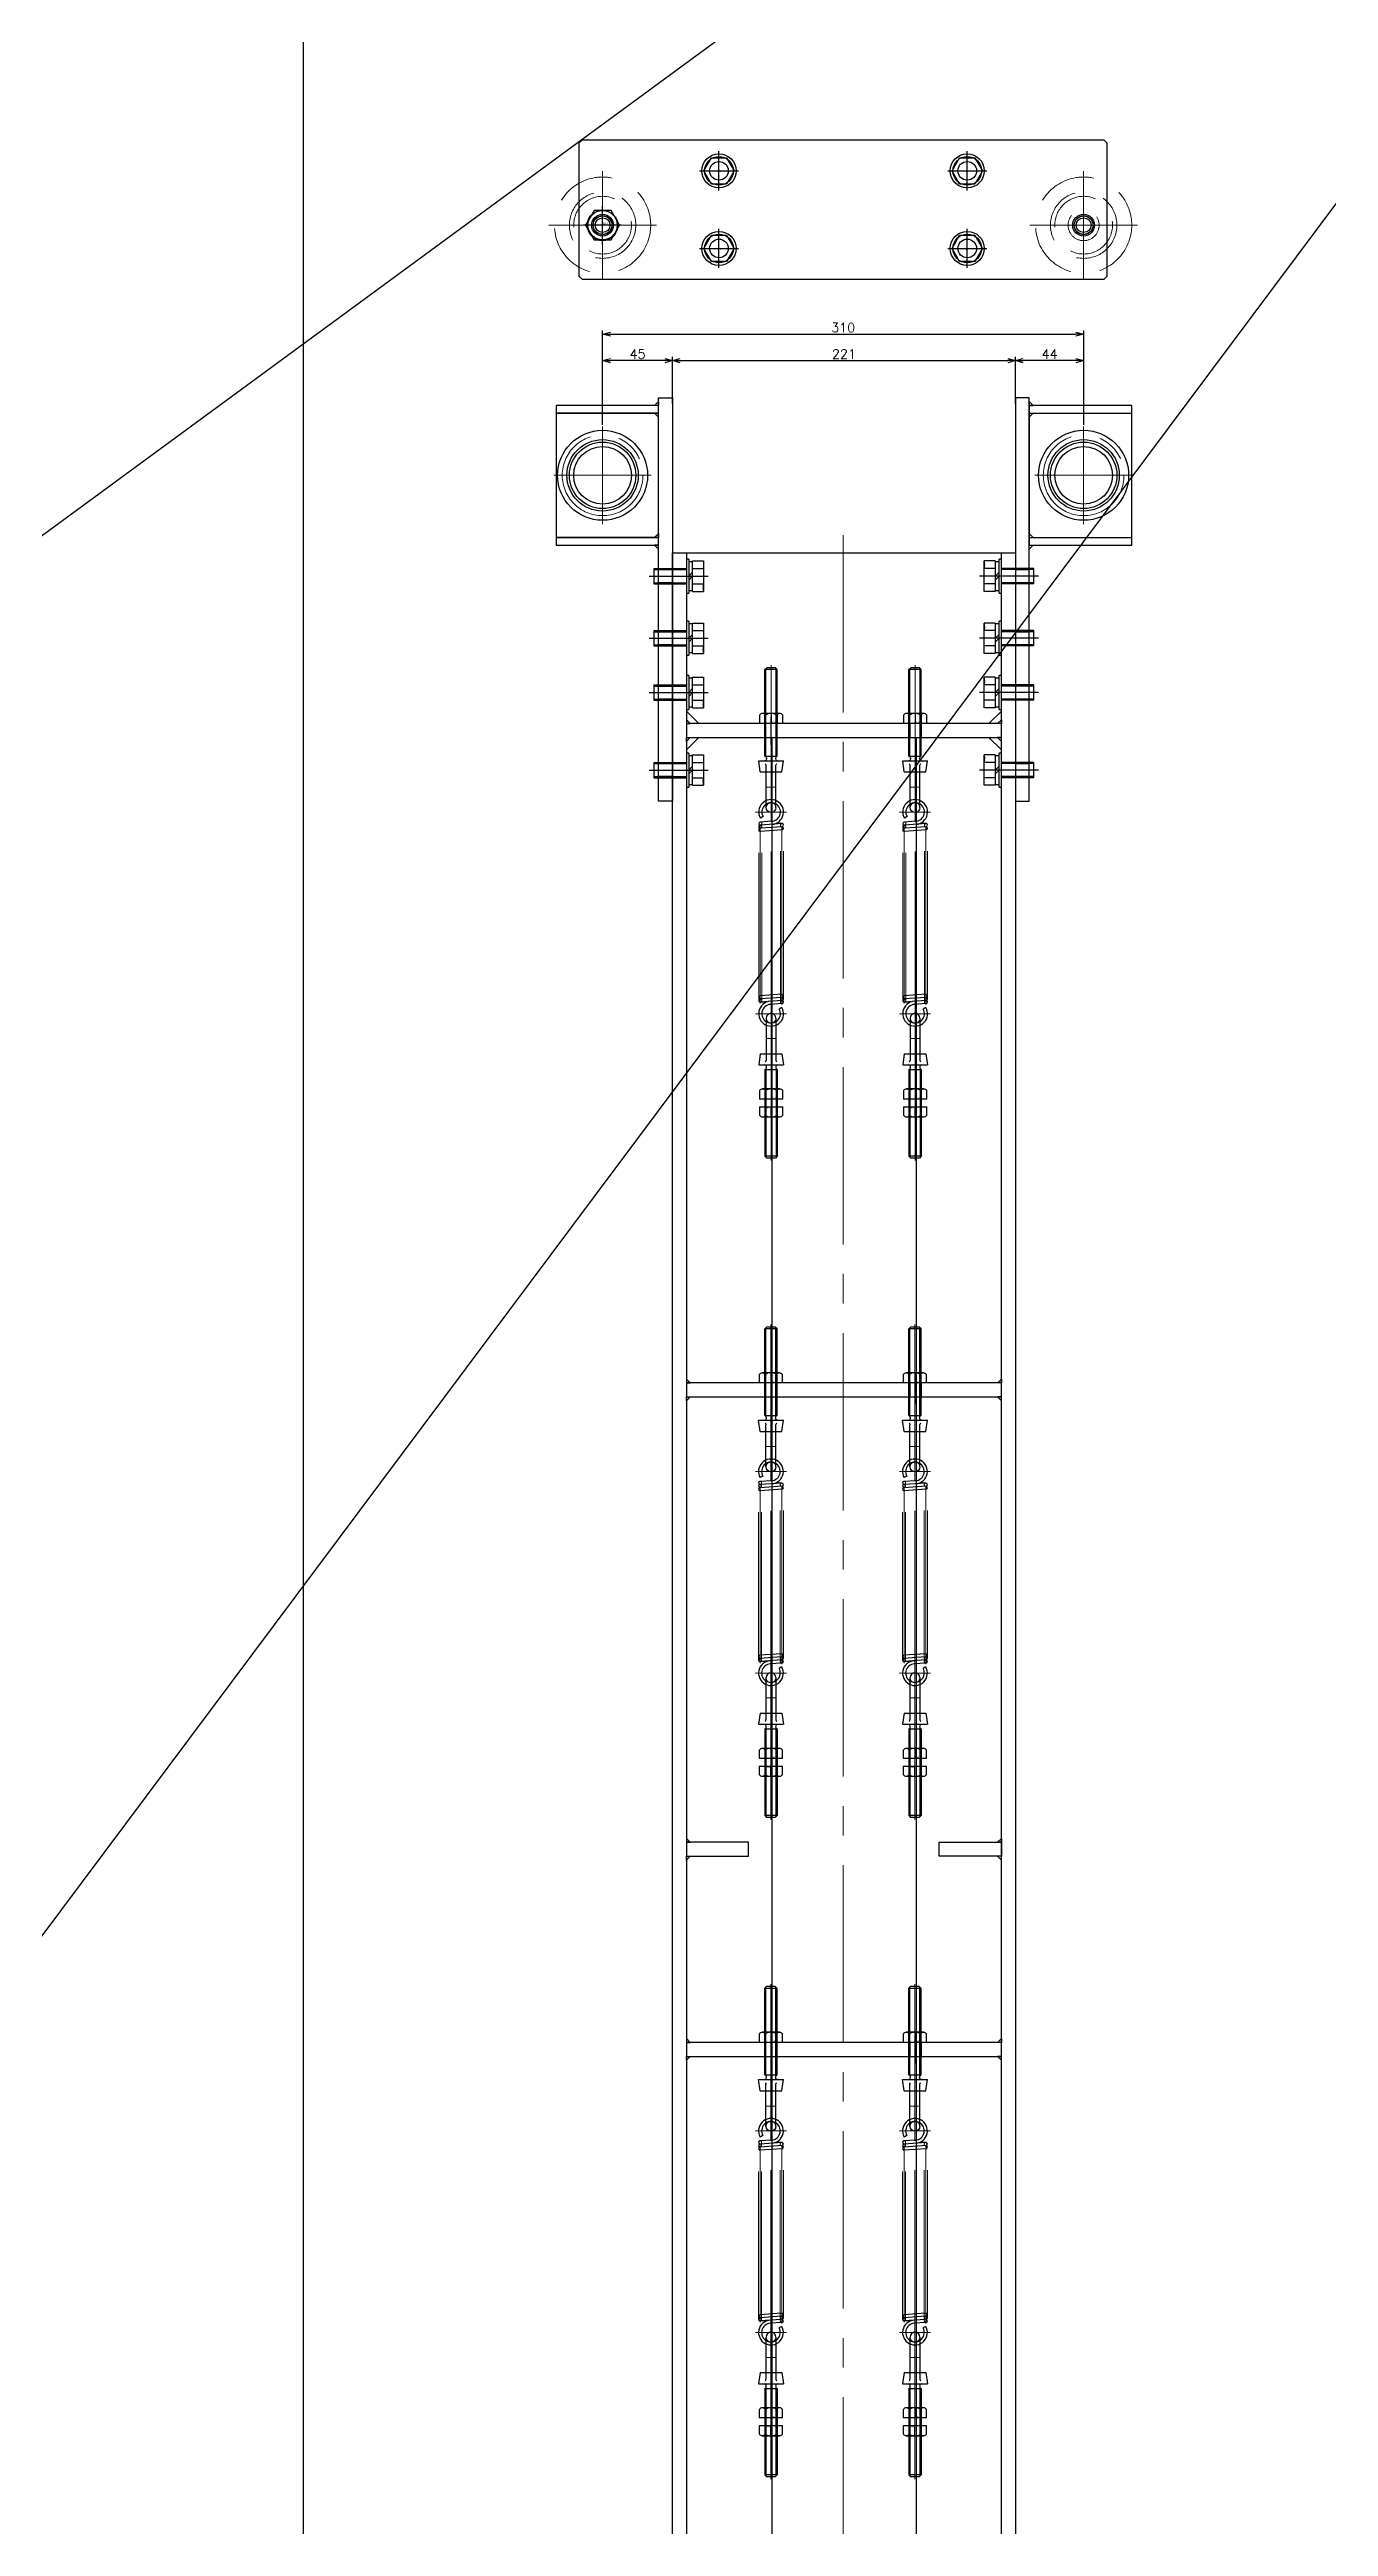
# Model space of a CAD drawing. Header units: millimetres. Extents: x -16130 to 36813, y -8099 to 27484.
# Drawn here: x 9637 to 10462, y 19907 to 21503 of the extents above; entities that cross this region are included whole.
import ezdxf

# ---------------------------------------------------------------- set-up
doc = ezdxf.new("R2010")
doc.units = ezdxf.units.MM
doc.header["$LTSCALE"] = 6
doc.header["$PDMODE"] = 99
doc.header["$PDSIZE"] = 1
for name, pattern in [('CENTER2', [28.575, 19.05, -3.175, 3.175, -3.175]), ('HIDDEN', [9.525, 6.35, -3.175]), ('PHANTOM2', [31.75, 15.875, -3.175, 3.175, -3.175, 3.175, -3.175])]:
    doc.linetypes.add(name, pattern=pattern)
for name, color, linetype, lineweight in [('04_HIDDEN', 2, 'HIDDEN', 13), ('05_CENTER', 4, 'CENTER2', 13), ('06_PHANTOM', 2, 'PHANTOM2', 13), ('08_DIM', 3, 'Continuous', 13)]:
    doc.layers.add(name, color=color, linetype=linetype, lineweight=lineweight)
doc.layers.add('10_DRAFT', color=8, linetype='Continuous', lineweight=0, plot=False)
doc.styles.add('KANJI0', font='txt.shx', dxfattribs={"width": 0.9, "height": 30, "bigfont": 'bigfont'})
doc.styles.add('KSS_TXT', font='txt.shx', dxfattribs={"bigfont": 'extfont2.shx'})
doc.styles.add('KSS_TXT_L', font='txt.shx', dxfattribs={"height": 3, "bigfont": 'extfont2.shx'})
doc.dimstyles.new('KSS_DIM', dxfattribs={"dimtxt": 3, "dimasz": 2.5, "dimexe": 1.25, "dimexo": 0.625, "dimtad": 1, "dimdsep": 46, "dimtxsty": 'KSS_TXT', "dimblk": 'OPEN30', "dimcen": 0, "dimazin": 2, "dimtfac": 0.75, "dimtmove": 0, "dimatfit": 3, "dimldrblk": 'OPEN30', "dimfxl": 1, "dimtolj": 1, "dimarcsym": 0})

# ---------------------------------------------------------------- blocks, each defined once
blk = doc.blocks.new('A$C491655AE_1_1_1_1')
at = {"color": 0, "linetype": 'CENTER2'}
for p, q in [((-12.6, 0), (12.6, 0)), ((0, -12.6), (0, 12.6))]:
    blk.add_line(p, q, dxfattribs=at)
at = {"color": 0}
for p, q in [((-9.8, 0), (-4.9, 8.5)), ((-4.9, -8.5), (-9.8, 0)), ((-4.9, 8.5), (4.9, 8.5)), ((4.9, 8.5), (9.8, 0)), ((9.8, 0), (4.9, -8.5)), ((4.9, -8.5), (-4.9, -8.5))]:
    blk.add_line(p, q, dxfattribs=at)
for radius in [11, 9.25]:
    blk.add_circle((0, 0), radius, dxfattribs=at)
at = {"layer": '10_DRAFT', "style": 'KSS_TXT_L'}
blk.add_text('BT-M10', height=0.3, dxfattribs=at).set_placement((-0.7, -0.5))
blk = doc.blocks.new('A$C7AFA21F4_1_1_1_1')
at = {"color": 0}
for p, q in [((-11, 1.5), (11, 1.5)), ((-11, 1.5), (-11, 0)), ((-11, 0), (11, 0)), ((-9.8, 11), (9.8, 11)), ((-9.8, 4), (-9.8, 11)), ((9.8, 4), (-9.8, 4)), ((-9.2, 4), (-9.2, 1.5)), ((-4.9, 4), (-4.9, 11)), ((0, 1.5), (-2.5, 4)), ((0, 4), (2.5, 1.5)), ((4.9, 4), (4.9, 11)), ((9.2, 1.5), (9.2, 4)), ((9.8, 4), (9.8, 11)), ((11, 0), (11, 1.5))]:
    blk.add_line(p, q, dxfattribs=at)
at = {"color": 0, "linetype": 'HIDDEN'}
for p, q in [((-5, -21), (-5, 0)), ((-4.2, -21), (-4.2, 0)), ((4.2, -21), (4.2, 0)), ((5, -21), (5, 0)), ((-5, -21), (5, -21))]:
    blk.add_line(p, q, dxfattribs=at)
at = {"color": 0, "linetype": 'CENTER2'}
blk.add_line((0, -24), (0, 14), dxfattribs=at)
at = {"layer": '10_DRAFT', "style": 'KSS_TXT_L'}
blk.add_text('BT-M10x25L,SW,PW', height=0.3, dxfattribs=at).set_placement((5.1, 10.7))
blk = doc.blocks.new('A$C64D21E7E_1_1')
at = {"color": 0}
blk.add_line((9, 43), (212, 43), dxfattribs=at)
for p, q in [((9, -59), (17, -67)), ((212, -59), (204, -67)), ((9, -84), (17, -76)), ((64, -76), (64, -2229)), ((157, -76), (157, -2229)), ((212, -84), (204, -76))]:
    blk.add_line(p, q)
for points in [[(0, -2296), (0, 43), (9, 43), (9, -2296)], [(212, 43), (221, 43), (221, -2296)], [(212, -2296), (212, 43)]]:
    blk.add_lwpolyline(points, dxfattribs=at)
at = {"color": 3}
for points in [[(9, -67), (11.5, -67), (11.5, -67), (9, -64.5)], [(9, -76), (11.5, -76), (11.5, -76), (9, -78.5)], [(212, -67), (209.5, -67), (209.5, -67), (212, -64.5)], [(212, -76), (209.5, -76), (209.5, -76), (212, -78.5)], [(9, -492), (11.5, -492), (11.5, -492), (9, -489.5)], [(212, -492), (209.5, -492), (209.5, -492), (212, -489.5)], [(9, -501), (11.5, -501), (11.5, -501), (9, -503.5)], [(212, -501), (209.5, -501), (209.5, -501), (212, -503.5)], [(9, -788), (11.5, -788), (11.5, -788), (9, -785.5)], [(9, -797), (11.5, -797), (11.5, -797), (9, -799.5)], [(212, -788), (209.5, -788), (209.5, -788), (212, -785.5)], [(212, -797), (209.5, -797), (209.5, -797), (212, -799.5)], [(9, -917), (11.5, -917), (11.5, -917), (9, -914.5)], [(212, -917), (209.5, -917), (209.5, -917), (212, -914.5)], [(9, -926), (11.5, -926), (11.5, -926), (9, -928.5)], [(212, -926), (209.5, -926), (209.5, -926), (212, -928.5)]]:
    blk.add_lwpolyline(points, close=True, dxfattribs=at)
at = {"color": 0}
for points in [[(9, -76), (212, -76), (212, -67), (9, -67)], [(9, -501), (212, -501), (212, -492), (9, -492)], [(9, -788), (9, -797), (49, -797), (49, -788)], [(212, -788), (212, -797), (172, -797), (172, -788)], [(9, -926), (212, -926), (212, -917), (9, -917)]]:
    blk.add_lwpolyline(points, close=True, dxfattribs=at)
at = {"layer": '04_HIDDEN'}
for p, q in [((59.5, -76), (59.5, -67)), ((60.3, -76), (60.3, -67)), ((66.8, -76), (66.8, -67)), ((67.5, -76), (67.5, -67)), ((152.5, -76), (152.5, -67)), ((153.2, -76), (153.2, -67)), ((159.7, -76), (159.7, -67)), ((160.5, -76), (160.5, -67)), ((59.5, -501), (59.5, -492)), ((60.3, -501), (60.3, -492)), ((66.8, -501), (66.8, -492)), ((67.5, -501), (67.5, -492)), ((152.5, -501), (152.5, -492)), ((153.2, -501), (153.2, -492)), ((159.7, -501), (159.7, -492)), ((160.5, -501), (160.5, -492)), ((59.5, -926), (59.5, -917)), ((60.3, -926), (60.3, -917)), ((66.8, -926), (66.8, -917)), ((67.5, -926), (67.5, -917)), ((152.5, -926), (152.5, -917)), ((153.2, -926), (153.2, -917)), ((159.7, -926), (159.7, -917)), ((160.5, -926), (160.5, -917))]:
    blk.add_line(p, q, dxfattribs=at)
at = {"layer": '05_CENTER'}
for p, q in [((110, 54.5), (110, -2328.6)), ((14, 28), (-5, 28)), ((207, 28), (226, 28)), ((14, -12), (-5, -12)), ((207, -12), (226, -12)), ((14, -47), (-5, -47)), ((207, -47), (226, -47)), ((63.5, -62.7), (63.5, -80.6)), ((156.5, -62.7), (156.5, -80.6)), ((14, -97), (-5, -97)), ((207, -97), (226, -97)), ((63.5, -487.7), (63.5, -505.6)), ((156.5, -487.7), (156.5, -505.6)), ((63.5, -912.7), (63.5, -930.6)), ((156.5, -912.7), (156.5, -930.6))]:
    blk.add_line(p, q, dxfattribs=at)
blk = doc.blocks.new('A$C4F8D4A0D_1_1')
at = {"color": 0}
for p, q in [((-9, 245.5), (-75, 245.5)), ((-75, 245.5), (-75, 245.5)), ((-75, 245.5), (-9, 245.5)), ((-9, 245.5), (-9, 245.5)), ((-9, 165.5), (-75, 165.5)), ((-75, 165.5), (-75, 165.5)), ((-75, 165.5), (-9, 165.5)), ((-9, 165.5), (-9, 165.5))]:
    blk.add_line(p, q, dxfattribs=at)
for points in [[(0, -4.5), (-9, -4.5), (-9, 255.5), (0, 255.5)], [(-9, 250.5), (-75, 250.5), (-75, 160.5), (-9, 160.5)]]:
    blk.add_lwpolyline(points, close=True, dxfattribs=at)
at = {"color": 3}
for points in [[(-9, 250.5), (-11.5, 250.5), (-11.5, 250.5), (-9, 253)], [(-9, 245.5), (-11.5, 245.5), (-11.5, 245.5), (-9, 243)], [(-9, 165.5), (-11.5, 165.5), (-11.5, 165.5), (-9, 168)], [(-9, 160.5), (-11.5, 160.5), (-11.5, 160.5), (-9, 158)]]:
    blk.add_lwpolyline(points, close=True, dxfattribs=at)
at = {"color": 0}
for radius in [21.4, 18.6]:
    blk.add_circle((-45, 205.5), radius, dxfattribs=at)
at = {"layer": '04_HIDDEN'}
for p, q in [((0, 145.5), (-9, 145.5)), ((0, 144.5), (-9, 144.5)), ((0, 136.5), (-9, 136.5)), ((0, 135.5), (-9, 135.5)), ((0, 105.5), (-9, 105.5)), ((0, 104.5), (-9, 104.5)), ((0, 96.5), (-9, 96.5)), ((0, 95.5), (-9, 95.5)), ((-9, 70.5), (0, 70.5)), ((-9, 69.5), (0, 69.5)), ((-9, 61.5), (0, 61.5)), ((-9, 60.5), (0, 60.5)), ((-9, 20.5), (0, 20.5)), ((-9, 19.5), (0, 19.5)), ((-9, 11.5), (0, 11.5)), ((-9, 10.5), (0, 10.5))]:
    blk.add_line(p, q, dxfattribs=at)
at = {"layer": '05_CENTER'}
for p, q in [((-45, 179.3), (-45, 231.7)), ((-18.8, 205.5), (-71.2, 205.5)), ((5, 140.5), (-14, 140.5)), ((5, 100.5), (-14, 100.5)), ((-14, 65.5), (5, 65.5)), ((-14, 15.5), (5, 15.5))]:
    blk.add_line(p, q, dxfattribs=at)
blk = doc.blocks.new('_Open30')
at = {"color": 0, "linetype": 'ByBlock', "lineweight": -2}
for p, q in [((-1, 0.27), (0, 0)), ((0, 0), (-1, -0.27)), ((0, 0), (-1, 0))]:
    blk.add_line(p, q, dxfattribs=at)
blk = doc.blocks.new('*D1278')
at = {"layer": '08_DIM', "color": 0, "lineweight": -2, "transparency": 16777216}
for p, q in [((9993.9, 21261.7), (9993.9, 21322.5)), ((9998.9, 21320), (10298.9, 21320)), ((10303.9, 21261.7), (10303.9, 21322.5))]:
    blk.add_line(p, q, dxfattribs=at)
at = {"layer": 'Defpoints', "color": 0, "transparency": 16777216}
for p in [(10303.9, 21320), (9993.9, 21260.4), (10303.9, 21260.4)]:
    blk.add_point(p, dxfattribs=at)
at = {"layer": '08_DIM', "color": 0, "lineweight": -2, "transparency": 16777216, "xscale": 5, "yscale": 5, "zscale": 5, "rotation": 180}
blk.add_blockref('_Open30', (9993.9, 21320), dxfattribs=at)
at = {"layer": '08_DIM', "color": 0, "lineweight": -2, "transparency": 16777216, "xscale": 5, "yscale": 5, "zscale": 5}
blk.add_blockref('_Open30', (10303.9, 21320), dxfattribs=at)
at = {"layer": '08_DIM', "color": 0, "transparency": 16777216, "insert": (10148.9, 21324.3), "char_height": 6, "attachment_point": 5, "style": 'KSS_TXT'}
blk.add_mtext('\\A1;310', dxfattribs=at)
blk = doc.blocks.new('*D1279')
at = {"layer": '08_DIM', "color": 0, "lineweight": -2, "transparency": 16777216}
for p, q in [((10038.9, 21275.3), (10038.9, 21305.5)), ((10043.9, 21303), (10254.9, 21303)), ((10259.9, 21275.3), (10259.9, 21305.5))]:
    blk.add_line(p, q, dxfattribs=at)
at = {"layer": 'Defpoints', "color": 0, "transparency": 16777216}
for p in [(10259.9, 21303), (10038.9, 21274.1), (10259.9, 21274.1)]:
    blk.add_point(p, dxfattribs=at)
at = {"layer": '08_DIM', "color": 0, "lineweight": -2, "transparency": 16777216, "xscale": 5, "yscale": 5, "zscale": 5, "rotation": 180}
blk.add_blockref('_Open30', (10038.9, 21303), dxfattribs=at)
at = {"layer": '08_DIM', "color": 0, "lineweight": -2, "transparency": 16777216, "xscale": 5, "yscale": 5, "zscale": 5}
blk.add_blockref('_Open30', (10259.9, 21303), dxfattribs=at)
at = {"layer": '08_DIM', "color": 0, "transparency": 16777216, "insert": (10149.4, 21307.2), "char_height": 6, "attachment_point": 5, "style": 'KSS_TXT'}
blk.add_mtext('\\A1;221', dxfattribs=at)
blk = doc.blocks.new('*D1280')
at = {"layer": '08_DIM', "color": 0, "lineweight": -2, "transparency": 16777216}
for p, q in [((9993.9, 21261.7), (9993.9, 21305.5)), ((10033.9, 21303), (9998.9, 21303)), ((10038.9, 21275.3), (10038.9, 21305.5))]:
    blk.add_line(p, q, dxfattribs=at)
at = {"layer": 'Defpoints', "color": 0, "transparency": 16777216}
for p in [(9993.9, 21303), (10038.9, 21274.1), (9993.9, 21260.4)]:
    blk.add_point(p, dxfattribs=at)
at = {"layer": '08_DIM', "color": 0, "lineweight": -2, "transparency": 16777216, "xscale": 5, "yscale": 5, "zscale": 5, "rotation": 180}
blk.add_blockref('_Open30', (9993.9, 21303), dxfattribs=at)
at = {"layer": '08_DIM', "color": 0, "lineweight": -2, "transparency": 16777216, "xscale": 5, "yscale": 5, "zscale": 5}
blk.add_blockref('_Open30', (10038.9, 21303), dxfattribs=at)
at = {"layer": '08_DIM', "color": 0, "transparency": 16777216, "insert": (10016.4, 21307.2), "char_height": 6, "attachment_point": 5, "style": 'KSS_TXT'}
blk.add_mtext('\\A1;45', dxfattribs=at)
blk = doc.blocks.new('M12Tz_1_1_1')
at = {"color": 0}
for radius in [6, 4.75]:
    blk.add_circle((0, 0), radius, dxfattribs=at)
at = {"layer": '05_CENTER'}
for p, q in [((10.3, 0), (-10.3, 0)), ((0, -10.3), (0, 10.3))]:
    blk.add_line(p, q, dxfattribs=at)
blk = doc.blocks.new('A$C22AC1178_1_1')
at = {"color": 0}
blk.add_lwpolyline([(-250, 73), (-248, 75), (88, 75), (90, 73), (90, -13), (88, -15), (-248, -15), (-250, -13)], close=True, dxfattribs=at)
for centre, radius in [((-160, 55), 6), ((0, 55), 6), ((-235, 20), 7), ((-235, 20), 6), ((-235, 20), 4.75), ((75, 20), 7), ((75, 20), 6), ((75, 20), 4.75), ((-160, 5), 6), ((0, 5), 6)]:
    blk.add_circle(centre, radius, dxfattribs=at)
at = {"layer": '04_HIDDEN'}
for centre in [(-235, 20), (75, 20)]:
    blk.add_circle(centre, 10, dxfattribs=at)
at = {"layer": '05_CENTER'}
for p, q in [((-160, 44.6), (-160, 65.4)), ((0, 44.6), (0, 65.4)), ((-149.6, 55), (-170.4, 55)), ((10.4, 55), (-10.4, 55)), ((-235, 5.6), (-235, 34.4)), ((75, 5.6), (75, 34.4)), ((-249.4, 20), (-220.6, 20)), ((89.4, 20), (60.6, 20)), ((-149.6, 5), (-170.4, 5)), ((-160, -5.4), (-160, 15.4)), ((10.4, 5), (-10.4, 5)), ((0, -5.4), (0, 15.4))]:
    blk.add_line(p, q, dxfattribs=at)
blk.add_blockref('M12Tz_1_1_1', (-235, 20))
blk = doc.blocks.new('A$C7C922184_1_1')
at = {"color": 0}
for p, q in [((9, 245.5), (75, 245.5)), ((9, 165.5), (75, 165.5))]:
    blk.add_line(p, q, dxfattribs=at)
for points in [[(0, -4.5), (9, -4.5), (9, 255.5), (0, 255.5)], [(75, 250.5), (9, 250.5), (9, 160.5), (75, 160.5)]]:
    blk.add_lwpolyline(points, close=True, dxfattribs=at)
at = {"color": 3}
for points in [[(9, 250.5), (11.5, 250.5), (11.5, 250.5), (9, 253)], [(9, 245.5), (11.5, 245.5), (11.5, 245.5), (9, 243)], [(9, 165.5), (11.5, 165.5), (11.5, 165.5), (9, 168)], [(9, 160.5), (11.5, 160.5), (11.5, 160.5), (9, 158)]]:
    blk.add_lwpolyline(points, close=True, dxfattribs=at)
at = {"color": 0}
for radius in [21.4, 18.6]:
    blk.add_circle((44, 205.5), radius, dxfattribs=at)
at = {"layer": '04_HIDDEN'}
for p, q in [((0, 145.5), (9, 145.5)), ((0, 144.5), (9, 144.5)), ((0, 136.5), (9, 136.5)), ((0, 135.5), (9, 135.5)), ((0, 105.5), (9, 105.5)), ((0, 104.5), (9, 104.5)), ((0, 96.5), (9, 96.5)), ((0, 95.5), (9, 95.5)), ((0, 70.5), (9, 70.5)), ((0, 69.5), (9, 69.5)), ((0, 61.5), (9, 61.5)), ((0, 60.5), (9, 60.5)), ((0, 20.5), (9, 20.5)), ((0, 19.5), (9, 19.5)), ((0, 11.5), (9, 11.5)), ((0, 10.5), (9, 10.5))]:
    blk.add_line(p, q, dxfattribs=at)
at = {"layer": '05_CENTER'}
for p, q in [((44, 179.3), (44, 231.7)), ((17.8, 205.5), (70.2, 205.5)), ((-5, 140.5), (14, 140.5)), ((-5, 100.5), (14, 100.5)), ((-5, 65.5), (14, 65.5)), ((-5, 15.5), (14, 15.5))]:
    blk.add_line(p, q, dxfattribs=at)
blk = doc.blocks.new('*D1334')
at = {"layer": '08_DIM', "color": 0, "lineweight": -2, "transparency": 16777216}
for p, q in [((10259.9, 21275.3), (10259.9, 21305.5)), ((10298.9, 21303), (10264.9, 21303)), ((10303.9, 21261.7), (10303.9, 21305.5))]:
    blk.add_line(p, q, dxfattribs=at)
at = {"layer": 'Defpoints', "color": 0, "transparency": 16777216}
for p in [(10259.9, 21303), (10259.9, 21274.1), (10303.9, 21260.4)]:
    blk.add_point(p, dxfattribs=at)
at = {"layer": '08_DIM', "color": 0, "lineweight": -2, "transparency": 16777216, "xscale": 5, "yscale": 5, "zscale": 5, "rotation": 180}
blk.add_blockref('_Open30', (10259.9, 21303), dxfattribs=at)
at = {"layer": '08_DIM', "color": 0, "lineweight": -2, "transparency": 16777216, "xscale": 5, "yscale": 5, "zscale": 5}
blk.add_blockref('_Open30', (10303.9, 21303), dxfattribs=at)
at = {"layer": '08_DIM', "color": 0, "transparency": 16777216, "insert": (10281.9, 21307.2), "char_height": 6, "attachment_point": 5, "style": 'KSS_TXT'}
blk.add_mtext('\\A1;44', dxfattribs=at)
blk = doc.blocks.new('M12Nua_2_1')
at = {"color": 0, "linetype": 'CENTER2'}
for p, q in [((12.3, 0), (-12.3, 0)), ((0, -12.3), (0, 12.3))]:
    blk.add_line(p, q, dxfattribs=at)
at = {"color": 0}
for p, q in [((-5.5, 9.5), (-10.9, 0)), ((-10.9, 0), (-5.5, -9.5)), ((5.5, 9.5), (-5.5, 9.5)), ((11, 0), (5.5, 9.5)), ((5.5, -9.5), (11, 0)), ((-5.5, -9.5), (5.5, -9.5))]:
    blk.add_line(p, q, dxfattribs=at)
for radius in [9.48, 6, 4.75]:
    blk.add_circle((0, 0), radius, dxfattribs=at)
at = {"layer": '10_DRAFT', "style": 'KANJI0', "width": 0.82}
blk.add_text('Ｍ１２', height=1.5, dxfattribs=at).set_placement((0.3, 0.1))
blk = doc.blocks.new('A$C56841FAC_1_1')
at = {"color": 0}
for radius in [29, 23]:
    blk.add_circle((0, 0), radius, dxfattribs=at)
at = {"layer": '05_CENTER', "color": 0}
for p, q in [((0, -31.4), (0, 31.4)), ((31.4, 0), (-31.4, 0))]:
    blk.add_line(p, q, dxfattribs=at)
blk.add_circle((0, 0), 26, dxfattribs=at)
blk = doc.blocks.new('A$C3FA65521_1_1')
at = {"color": 0}
for radius in [31, 10, 6.05]:
    blk.add_circle((0, 0), radius, dxfattribs=at)
at = {"layer": '04_HIDDEN'}
for radius in [21.4, 18.6]:
    blk.add_circle((0, 0), radius, dxfattribs=at)
at = {"layer": '05_CENTER'}
for p, q in [((0, -34.7), (0, 34.7)), ((-34.7, 0), (34.7, 0))]:
    blk.add_line(p, q, dxfattribs=at)
blk = doc.blocks.new('A$C669F6427_1_1')
at = {"color": 0}
for p, q in [((-3.2, 13.1), (-3.2, -14.1)), ((3.1, 13.1), (3.1, -14.1)), ((-7, -9.8), (-8, -17)), ((-7, -9.8), (-3.2, -9.8)), ((-3.2, -9.8), (3.1, -9.8)), ((3.1, -9.8), (7, -9.8)), ((7, -9.8), (8, -17)), ((-8, -17), (8, -17)), ((-4, -20), (4, -20)), ((-4, -20), (-4, -75.8)), ((-3.3, -19.4), (-3.3, -76.5)), ((3.2, -19.4), (3.2, -76.5)), ((4, -20), (4, -75.8)), ((4, -75.8), (-4, -75.8)), ((-4, -75.8), (-2.8, -77)), ((2.8, -77), (-2.8, -77)), ((4, -75.8), (2.8, -77))]:
    blk.add_line(p, q, dxfattribs=at)
for centre, radius, start, end in [((0, 13.1), 3.15, 0, 180), ((-4.2, -14.1), 1, 293.172, 0), ((4.1, -14.1), 1, 180, 246.828), ((-4.6, -18.5), 1.62, 292.6199, 67.3801), ((4.6, -18.5), 1.62, 112.6199, 247.3801)]:
    blk.add_arc(centre, radius, start, end, dxfattribs=at)
at = {"layer": '04_HIDDEN', "color": 0}
blk.add_arc((0, 13.1), 3.15, 180, 0, dxfattribs=at)
at = {"layer": '05_CENTER', "color": 0}
blk.add_line((0, 18.5), (0, -78.6), dxfattribs=at)
at = {"layer": '10_DRAFT'}
blk.add_line((-3.2, 0), (3.1, 0), dxfattribs=at)
blk = doc.blocks.new('M8Nu_1_1_1_1')
at = {"color": 0}
for p, q in [((-7.5, 5.5), (-7.5, 0)), ((-7.5, 5.5), (-7.5, 0)), ((7.5, 0), (-7.5, 0)), ((5.6, 6.5), (-5.6, 6.5)), ((5.6, 6.5), (-5.6, 6.5)), ((-3.8, 0), (-3.8, 5.5)), ((-3.8, 0), (-3.8, 5.5)), ((3.8, 5.5), (3.8, 0)), ((3.8, 5.5), (3.8, 0)), ((7.5, 0), (7.5, 5.5)), ((7.5, 0), (7.5, 5.5))]:
    blk.add_line(p, q, dxfattribs=at)
at = {"color": 0, "linetype": 'CENTER2'}
blk.add_line((0, 6.5), (0, 0), dxfattribs=at)
at = {"color": 0}
for centre, radius, start, end in [((-5.6, 4.2), 2.25, 33.626, 146.374), ((-5.6, 4.2), 2.25, 33.626, 146.374), ((0, -1), 7.5, 60, 120), ((5.6, 4.2), 2.25, 33.626, 146.374)]:
    blk.add_arc(centre, radius, start, end, dxfattribs=at)
at = {"layer": '10_DRAFT', "style": 'KANJI0', "width": 0.82}
blk.add_text('Ｍ８', height=1, dxfattribs=at).set_placement((0.7, 0))
blk = doc.blocks.new('AWS16-100e_1_1')
at = {"color": 0}
for p, q in [((-129.5, -7.1), (-130, 0.4)), ((-128.7, 3.4), (-128.5, 7)), ((-127.5, -6.9), (-128.5, 7)), ((-125.5, -6.9), (-126.5, 7.1)), ((-123.5, -6.9), (-124.5, 7.1)), ((-17.5, -7.2), (-18.5, 6.9)), ((-15.5, -7.2), (-16.5, 6.9)), ((-13.5, -7.1), (-14.5, 6.9)), ((-12, -0.4), (-12.5, 7.1)), ((-9, 5.2), (-10, 6.9)), ((-132, -6.9), (-133, -5.2)), ((-132.5, -6.1), (-132.5, -6.1)), ((-132.2, -6.5), (-132.2, -6.5)), ((-13.5, -7.1), (-13.3, -3.4))]:
    blk.add_line(p, q, dxfattribs=at)
for centre, radius, start, end in [((-136, 0), 8, 4.0856, 300), ((-136, 0), 6, 4.0856, 300), ((-127.5, 7), 1, 355.9144, 175.9144), ((-125.5, 7), 1, 355.9144, 175.9144), ((-17.5, 7), 1, 0, 184.0856), ((-15.5, 7), 1, 0, 184.0856), ((-13.5, 7), 1, 4.0856, 184.0856), ((-6, 0), 8, 184.0856, 120), ((-6, 0), 6, 184.0856, 120), ((-128.5, -7), 1, 184.0856, 4.0856), ((-126.5, -7), 1, 184.0856, 4.0856), ((-124.5, -7), 1, 184.0856, 4.0856), ((-16.5, -7), 1, 175.9144, 355.9144), ((-14.5, -7), 1, 175.9144, 355.9144)]:
    blk.add_arc(centre, radius, start, end, dxfattribs=at)
at = {"layer": '04_HIDDEN', "color": 0}
for centre, start, end in [((-127.5, 7), 175.9144, 355.9144), ((-15.5, 7), 180, 4.0856), ((-13.5, 7), 184.0856, 4.0856), ((-128.5, -7), 4.0856, 184.0856), ((-126.5, -7), 4.0856, 184.0856), ((-14.5, -7), 355.9144, 175.9144)]:
    blk.add_arc(centre, 1, start, end, dxfattribs=at)
at = {"layer": '05_CENTER', "color": 0}
for p, q in [((-145.7, 0), (3.7, 0)), ((-136, 10), (-136, -10)), ((-129.5, 7), (-11.5, 7)), ((-6, 10), (-6, -10)), ((-130.2, -7), (-12, -7))]:
    blk.add_line(p, q, dxfattribs=at)
at = {"layer": '06_PHANTOM', "color": 0}
for p, q in [((-127.5, 8), (-15.5, 8)), ((-127.5, 6), (-15.5, 6)), ((-126.5, -6), (-14.5, -6)), ((-126.5, -8), (-14.5, -8))]:
    blk.add_line(p, q, dxfattribs=at)
blk = doc.blocks.new('A$C5D2D06B3_1_1')
at = {"color": 4, "xscale": -1, "rotation": 180}
blk.add_blockref('A$C669F6427_1_1', (0, -41), dxfattribs=at)
for p in [(0, 0), (0, -242)]:
    blk.add_blockref('M8Nu_1_1_1_1', p)
at = {"color": 4, "rotation": 90}
blk.add_blockref('AWS16-100e_1_1', (0, -51), dxfattribs=at)
at = {"color": 4}
blk.add_blockref('A$C669F6427_1_1', (0, -203), dxfattribs=at)
at = {"rotation": 180}
blk.add_blockref('M8Nu_1_1_1_1', (0, -247), dxfattribs=at)

msp = doc.modelspace()

# ---------------------------------------------------------------- linework, layer by layer
at = {"color": 2}
for p, q in [((18209.26711, 27483.91937), (4316.74468, 17289.24112)), ((11911.28314, 23338.83042), (7648.33494, 17631.48132))]:
    msp.add_line(p, q, dxfattribs=at)
msp.add_lwpolyline([(9801.20184, 22123.14923), (11268.28078, 22123.14923), (11268.28078, 18564.51638), (9801.20184, 18564.51638)], close=True, dxfattribs=at)

# ---------------------------------------------------------------- block references
for name, p in [('A$C22AC1178_1_1', (10228.85268, 21370.28948)), ('A$C491655AE_1_1_1_1', (10068.85268, 21425.28948)), ('A$C491655AE_1_1_1_1', (10228.85268, 21425.28948)), ('M12Nua_2_1', (9993.85268, 21390.28948)), ('A$C491655AE_1_1_1_1', (10068.85268, 21375.28948)), ('A$C491655AE_1_1_1_1', (10228.85268, 21375.28948)), ('A$C4F8D4A0D_1_1', (10038.85268, 21023.57004)), ('A$C7C922184_1_1', (10259.85268, 21023.57004)), ('A$C64D21E7E_1_1', (10038.85268, 21136.07004)), ('A$C5D2D06B3_1_1', (10102.45418, 21069.07004)), ('A$C5D2D06B3_1_1', (10195.25118, 21069.07004)), ('A$C5D2D06B3_1_1', (10102.35487, 20644.07004)), ('A$C5D2D06B3_1_1', (10195.15187, 20644.07004)), ('A$C5D2D06B3_1_1', (10102.35487, 20219.07004)), ('A$C5D2D06B3_1_1', (10195.15187, 20219.07004))]:
    msp.add_blockref(name, p)
at = {"color": 4}
for p in [(9993.85268, 21229.07004), (10303.85268, 21229.07004)]:
    msp.add_blockref('A$C56841FAC_1_1', p, dxfattribs=at)
for p, rotation in [((10047.85268, 21164.07003), 270), ((10250.85268, 21164.07003), 89.99999999999999), ((10047.85268, 21124.07003), 270), ((10250.85268, 21124.07003), 89.99999999999999), ((10047.85268, 21089.07003), 270), ((10250.85268, 21089.07003), 89.99999999999999), ((10047.85268, 21039.07006), 270), ((10250.85268, 21039.07006), 89.99999999999999)]:
    msp.add_blockref('A$C7AFA21F4_1_1_1_1', p, dxfattribs=dict(rotation=rotation))
at = {"layer": '04_HIDDEN'}
for p in [(9993.85268, 21390.28948), (10303.85268, 21390.28947)]:
    msp.add_blockref('A$C3FA65521_1_1', p, dxfattribs=at)

# ---------------------------------------------------------------- dimensions: what is measured, and where the dimension line sits
at = {"layer": '08_DIM'}
for base, p1, p2, picture, middle in [((10303.85268, 21320.03338), (9993.85268, 21260.44194), (10303.85268, 21260.44194), '*D1278', (10148.85268, 21324.28338)), ((10259.85268, 21302.95063), (10038.85268, 21274.07004), (10259.85268, 21274.07004), '*D1279', (10149.35268, 21307.20063))]:
    dim = msp.add_linear_dim(base=base, p1=p1, p2=p2, dimstyle='KSS_DIM', override={"dimscale": 2}, dxfattribs=at)
    dim.commit()
    dim.dimension.update_dxf_attribs({"geometry": picture, "text_midpoint": middle})
at = {"layer": '08_DIM', "color": 1}
for base, p1, p2, picture, middle in [((9993.85268, 21302.95063), (10038.85268, 21274.07004), (9993.85268, 21260.44194), '*D1280', (10016.35268, 21307.2048)), ((10259.85268, 21302.95063), (10303.85268, 21260.44194), (10259.85268, 21274.07004), '*D1334', (10281.85268, 21307.20063))]:
    dim = msp.add_linear_dim(base=base, p1=p1, p2=p2, dimstyle='KSS_DIM', override={"dimscale": 2}, dxfattribs=at)
    dim.commit()
    dim.dimension.update_dxf_attribs({"geometry": picture, "text_midpoint": middle})

doc.saveas('drawing.dxf')
